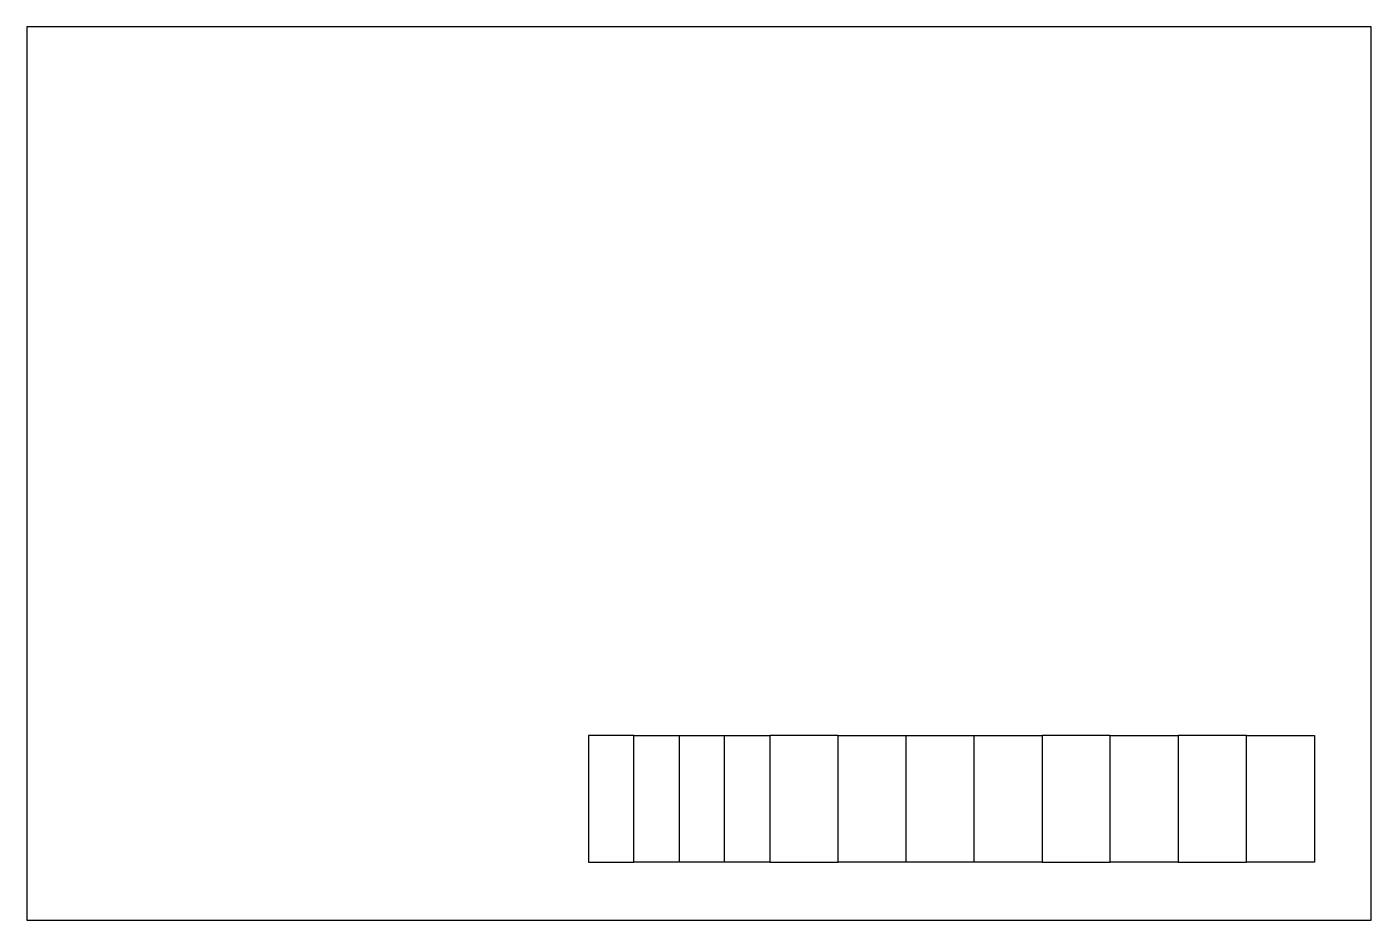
# Model space of a CAD drawing. Header units: millimetres. Extents: x -84 to 67, y -159 to -59.
import ezdxf

# ---------------------------------------------------------------- set-up
doc = ezdxf.new("R2010")
doc.units = ezdxf.units.MM

msp = doc.modelspace()

# ---------------------------------------------------------------- linework, layer by layer
for p, q in [((-10.55, -138.19), (-5.47, -138.19)), ((7.23, -138.19), (14.85, -138.19)), ((37.71, -138.19), (45.33, -138.19)), ((-5.47, -152.35), (-10.55, -152.35)), ((14.85, -152.35), (7.23, -152.35)), ((45.33, -152.35), (37.71, -152.35))]:
    msp.add_line(p, q)
for points in [[(66.92, -58.85), (-83.58, -58.85), (-83.58, -158.85), (66.92, -158.85)], [(-20.71, -152.35), (-15.63, -152.35), (-15.63, -138.19), (-20.71, -138.19)], [(-0.39, -138.19), (-0.39, -152.35), (7.23, -152.35), (7.23, -138.19)], [(30.09, -138.19), (30.09, -152.35), (37.71, -152.35), (37.71, -138.19)], [(52.95, -138.19), (45.33, -138.19), (45.33, -152.35), (52.95, -152.35)]]:
    msp.add_lwpolyline(points, close=True)
for points in [[(-15.63, -138.19), (-10.55, -138.19), (-10.55, -152.35), (-15.63, -152.35)], [(-0.39, -152.35), (-5.47, -152.35), (-5.47, -138.19), (-0.39, -138.19)], [(22.47, -152.35), (14.85, -152.35), (14.85, -138.19), (22.47, -138.19)], [(30.09, -152.35), (22.47, -152.35), (22.47, -138.19), (30.09, -138.19)], [(52.95, -138.19), (60.57, -138.19), (60.57, -152.35), (52.95, -152.35)]]:
    msp.add_lwpolyline(points)

doc.saveas('drawing.dxf')
